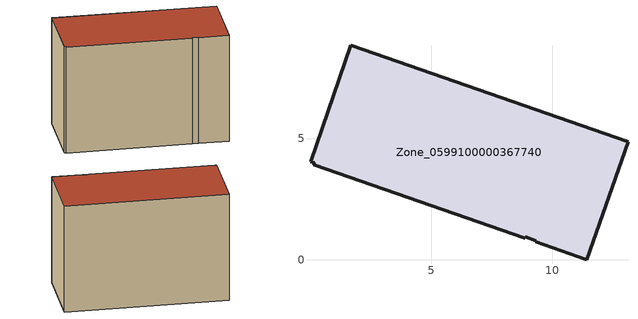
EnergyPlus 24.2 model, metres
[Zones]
Zone_0599100000367740
 floor ground (C_G): 9.32,0.8 8.89,0.95 8.87,0.89 0.15,3.93 0.18,3.99 0.02,4.05 1.69,8.85 13.12,4.87 11.42,0 9.31,0.74 z0
 wall outside (C_F): 11.42,0 13.12,4.87 1.69,8.85 0.02,4.05 0.18,3.99 0.15,3.93 8.87,0.89 8.89,0.95 9.32,0.8 9.31,0.74 11.42,0 z0:8.43
 roof outside (C_R): 9.31,0.74 11.42,0 13.12,4.87 1.69,8.85 0.02,4.05 0.18,3.99 0.15,3.93 8.87,0.89 8.89,0.95 9.32,0.8 z8.43
[BUILDING]
Pand.0599100000367740: North Axis=0; Terrain=City; Loads Convergence Tolerance Value=0.04; Temperature Convergence Tolerance Value=0.4; Solar Distribution=FullExterior; Maximum Number of Warmup Days=25; Minimum Number of Warmup Days=1
[Site:Location]
Rotterdam.The.Hague.AP_ZH_NLD Design_Conditions: Latitude=51.96; Longitude=4.45; Time Zone=1; Elevation=-4.5
[SITE:GROUNDTEMPERATURE:BUILDINGSURFACE]
18, 18, 18, 18, 18, 18, 18, 18, 18, 18, 18, 18
[MATERIAL] Thermal Absorptance=0.9; Solar Absorptance=0.7; Visible Absorptance=0.7
Name | Roughness | Thickness | Conductivity | Density | Specific Heat
G.TI.1992-2005 | MediumSmooth | 0.15 | 0.06 | 540 | 1210
F.TI.1992-2005 | Rough | 0.3 | 0.12 | 1920 | 840
R.TI.1992-2005 | MediumRough | 0.2 | 0.08 | 1500 | 1000
[CONSTRUCTION]
C_G: G.TI.1992-2005
C_F: F.TI.1992-2005
C_R: R.TI.1992-2005
[ZONE]
Zone_0599100000367740: Type=1; Multiplier=1; Ceiling Height=Autocalculate; Volume=Autocalculate; Floor Area=autocalculate; Part of Total Floor Area=Yes
[ZONEINFILTRATION:DESIGNFLOWRATE]
Infil_Zone_0599100000367740: Zone or ZoneList or Space or SpaceList=Zone_0599100000367740; Schedule=AlwaysOn; Design Flow Rate Calculation Method=Flow/Area; Flow Rate per Floor Area=0.0015; Constant Term Coefficient=1; Temperature Term Coefficient=0; Velocity Term Coefficient=0; Velocity Squared Term Coefficient=0
[HVACTEMPLATE:ZONE:IDEALLOADSAIRSYSTEM]
Zone_0599100000367740: Maximum Heating Supply Air Temperature=50; Minimum Cooling Supply Air Temperature=13; Maximum Heating Supply Air Humidity Ratio=0.0156; Minimum Cooling Supply Air Humidity Ratio=0.0077; Heating Limit=NoLimit; Cooling Limit=NoLimit; Dehumidification Control Type=ConstantSensibleHeatRatio; Cooling Sensible Heat Ratio=0.7; Dehumidification Setpoint=60; Humidification Control Type=None; Humidification Setpoint=30; Outdoor Air Method=None; Outdoor Air Flow Rate per Person=0.00944; Outdoor Air Flow Rate per Zone Floor Area=0; Outdoor Air Flow Rate per Zone=0; Demand Controlled Ventilation Type=None; Outdoor Air Economizer Type=NoEconomizer; Heat Recovery Type=None; Sensible Heat Recovery Effectiveness=0.7; Latent Heat Recovery Effectiveness=0.65
[ZONECONTROL:THERMOSTAT]
ThermostatControl_Zone_0599100000367740: Zone or ZoneList=Zone_0599100000367740; Control Type Schedule=DualSetpointControlType; Control 1=Thermostat_Zone_0599100000367740; Temperature Difference Between Cutout And Setpoint=0
[THERMOSTATSETPOINT:DUALSETPOINT]
Thermostat_Zone_0599100000367740: Heating Setpoint Temperature Schedule=HeatingSetpoint_Zone_0599100000367740; Cooling Setpoint Temperature Schedule=CoolingSetpoint_Zone_0599100000367740
[SCHEDULE:COMPACT]
HeatingSetpoint_Zone_0599100000367740: Through: 12/31, For: AllDays, Until: 24:00, 21
CoolingSetpoint_Zone_0599100000367740: Through: 12/31, For: AllDays, Until: 24:00, 24
DualSetpointControlType: Through: 12/31, For: AllDays, Until: 24:00, 4
AlwaysOn: Through: 12/31, For: AllDays, Until: 24:00, 1
